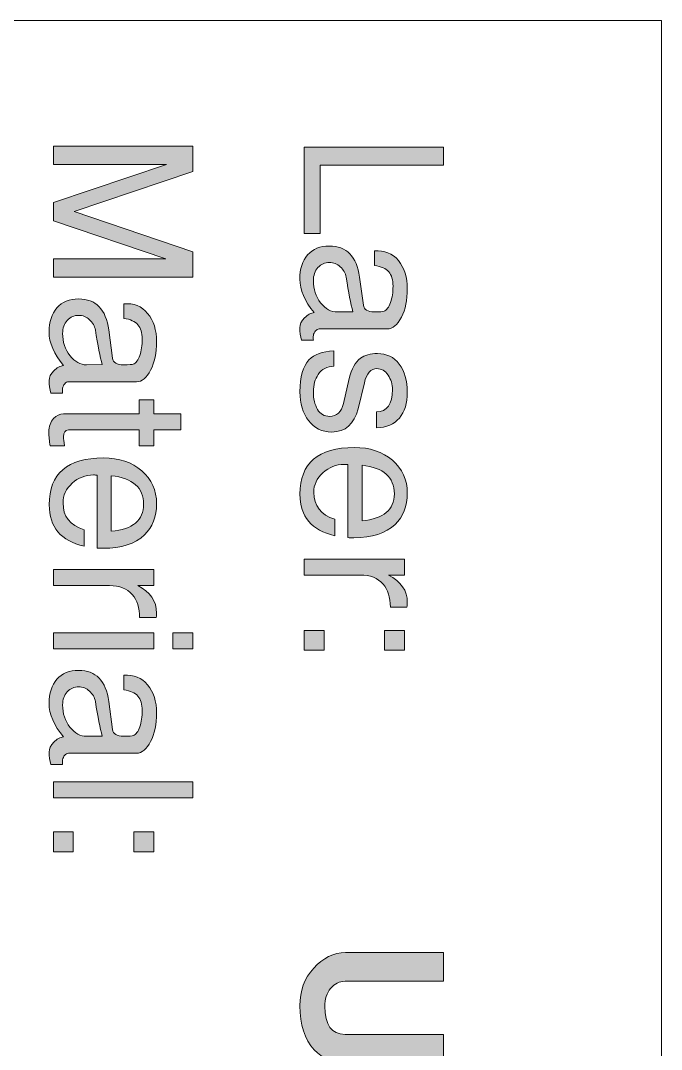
# Model space of a CAD drawing. Header units: inches. Extents: x 0.59 to 7.67, y -3.15 to -0.14.
# Drawn here: x 7.108 to 7.667, y -1.045 to -0.148 of the extents above; entities that cross this region are included whole.
import ezdxf

# ---------------------------------------------------------------- set-up
doc = ezdxf.new("R2010")
doc.units = ezdxf.units.IN
doc.header["$MEASUREMENT"] = 0
doc.layers.add('Layer 1', color=7, linetype='Continuous')

# ---------------------------------------------------------------- blocks, each defined once
blk = doc.blocks.new('block 4')
at = {"layer": 'Layer 1', "color": 240, "lineweight": 5, "true_color": 0xed1f24}
blk.add_lwpolyline([(6.76537, -3.1475), (7.66696, -3.1475), (7.66696, -0.1475), (6.76537, -0.1475)], dxfattribs=at)
blk = doc.blocks.new('block 41')
at = {"layer": 'Layer 1', "true_color": 0xed1f24}
h = blk.add_hatch(color=240, dxfattribs=at)
h.dxf.hatch_style = 2
h.paths.add_polyline_path([(7.13644, -0.37142), (7.13644, -0.35542), (7.23444, -0.35542), (7.13644, -0.32226), (7.13644, -0.30625), (7.23495, -0.27308), (7.13644, -0.27308), (7.13644, -0.25709), (7.25794, -0.25709), (7.25794, -0.27924), (7.15443, -0.31427), (7.25794, -0.3493), (7.25794, -0.37142)])
h = blk.add_hatch(color=240, dxfattribs=at)
h.dxf.hatch_style = 2
edge = h.paths.add_edge_path()
edge.add_spline(control_points=[(7.13407, -0.47259), (7.1331, -0.46914), (7.13261, -0.46554), (7.13261, -0.46176), (7.13261, -0.45875), (7.13397, -0.45589), (7.13669, -0.45317), (7.13941, -0.45045), (7.14227, -0.44892), (7.14528, -0.44859), (7.13683, -0.43848), (7.13261, -0.4287), (7.13261, -0.41926), (7.13261, -0.41047), (7.13489, -0.40348), (7.13945, -0.39825), (7.14402, -0.39303), (7.15031, -0.39042), (7.15833, -0.39042), (7.17347, -0.39042), (7.18226, -0.39945), (7.18471, -0.41751), (7.18471, -0.41751), (7.18806, -0.4421), (7.18806, -0.4421), (7.18861, -0.44598), (7.19178, -0.44792), (7.19757, -0.44792), (7.20247, -0.44792), (7.20531, -0.44775), (7.20609, -0.44743), (7.20843, -0.44642), (7.21032, -0.44385), (7.21177, -0.4397), (7.21322, -0.43554), (7.21394, -0.43081), (7.21394, -0.4255), (7.21394, -0.41996), (7.21269, -0.41577), (7.21019, -0.41295), (7.20769, -0.41012), (7.20355, -0.40827), (7.19777, -0.40738), (7.19777, -0.40738), (7.19777, -0.39476), (7.19777, -0.39476), (7.20644, -0.39398), (7.21339, -0.39676), (7.21861, -0.40309), (7.22383, -0.40942), (7.22644, -0.41764), (7.22644, -0.42775), (7.22644, -0.43753), (7.22472, -0.44581), (7.22127, -0.45259), (7.21783, -0.45936), (7.21366, -0.46275), (7.20877, -0.46275), (7.20877, -0.46275), (7.14961, -0.46275), (7.14961, -0.46275), (7.14838, -0.46275), (7.14727, -0.46334), (7.14627, -0.4645), (7.14528, -0.46567), (7.14466, -0.46698), (7.14444, -0.46842), (7.14433, -0.46953), (7.14433, -0.47092), (7.14444, -0.47259), (7.14444, -0.47259), (7.13407, -0.47259), (7.13407, -0.47259)], knot_values=[0, 0, 0, 0, 1, 1, 1, 2, 2, 2, 3, 3, 3, 4, 4, 4, 5, 5, 5, 6, 6, 6, 7, 7, 7, 8, 8, 8, 9, 9, 9, 10, 10, 10, 11, 11, 11, 12, 12, 12, 13, 13, 13, 14, 14, 14, 15, 15, 15, 16, 16, 16, 17, 17, 17, 18, 18, 18, 19, 19, 19, 20, 20, 20, 21, 21, 21, 22, 22, 22, 23, 23, 23, 24, 24, 24, 24], degree=3, periodic=1)
edge = h.paths.add_edge_path()
edge.add_spline(control_points=[(7.16538, -0.44792), (7.16538, -0.44792), (7.17894, -0.44776), (7.17894, -0.44776), (7.17704, -0.44105), (7.17509, -0.431), (7.17308, -0.41761), (7.1724, -0.41409), (7.17067, -0.41107), (7.16789, -0.40854), (7.16509, -0.40602), (7.16197, -0.40476), (7.15851, -0.40476), (7.15449, -0.40476), (7.15114, -0.40624), (7.14846, -0.40921), (7.14578, -0.41217), (7.14444, -0.41596), (7.14444, -0.42057), (7.14444, -0.42804), (7.14656, -0.4345), (7.1508, -0.43993), (7.15505, -0.44537), (7.15991, -0.44803), (7.16538, -0.44792)], knot_values=[0, 0, 0, 0, 1, 1, 1, 2, 2, 2, 3, 3, 3, 4, 4, 4, 5, 5, 5, 6, 6, 6, 7, 7, 7, 8, 8, 8, 8], degree=3, periodic=1)
h = blk.add_hatch(color=240, dxfattribs=at)
h.dxf.hatch_style = 2
edge = h.paths.add_edge_path()
edge.add_spline(control_points=[(7.13361, -0.51859), (7.13283, -0.51448), (7.13244, -0.51048), (7.13244, -0.50659), (7.13244, -0.5017), (7.13383, -0.49776), (7.13661, -0.49476), (7.13905, -0.49209), (7.14189, -0.49076), (7.14511, -0.49076), (7.14511, -0.49076), (7.21111, -0.49076), (7.21111, -0.49076), (7.21111, -0.49076), (7.21111, -0.47859), (7.21111, -0.47859), (7.21111, -0.47859), (7.22394, -0.47859), (7.22394, -0.47859), (7.22394, -0.47859), (7.22394, -0.49076), (7.22394, -0.49076), (7.22394, -0.49076), (7.24761, -0.49076), (7.24761, -0.49076), (7.24761, -0.49076), (7.24761, -0.50475), (7.24761, -0.50475), (7.24761, -0.50475), (7.22394, -0.50475), (7.22394, -0.50475), (7.22394, -0.50475), (7.22394, -0.51859), (7.22394, -0.51859), (7.22394, -0.51859), (7.21111, -0.51859), (7.21111, -0.51859), (7.21111, -0.51859), (7.21111, -0.50475), (7.21111, -0.50475), (7.21111, -0.50475), (7.14944, -0.50475), (7.14944, -0.50475), (7.14666, -0.50475), (7.14528, -0.50681), (7.14528, -0.51092), (7.14528, -0.51259), (7.14555, -0.51514), (7.1461, -0.51859), (7.1461, -0.51859), (7.13361, -0.51859), (7.13361, -0.51859)], knot_values=[0, 0, 0, 0, 1, 1, 1, 2, 2, 2, 3, 3, 3, 4, 4, 4, 5, 5, 5, 6, 6, 6, 7, 7, 7, 8, 8, 8, 9, 9, 9, 10, 10, 10, 11, 11, 11, 12, 12, 12, 13, 13, 13, 14, 14, 14, 15, 15, 15, 16, 16, 16, 17, 17, 17, 17], degree=3, periodic=1)
h = blk.add_hatch(color=240, dxfattribs=at)
h.dxf.hatch_style = 2
edge = h.paths.add_edge_path()
edge.add_spline(control_points=[(7.17978, -0.60809), (7.17766, -0.60809), (7.17594, -0.60803), (7.17461, -0.60792), (7.17461, -0.60792), (7.17461, -0.54425), (7.17461, -0.54425), (7.17383, -0.54414), (7.17272, -0.54409), (7.17127, -0.54409), (7.16427, -0.54409), (7.15811, -0.5465), (7.15277, -0.55132), (7.14744, -0.55614), (7.14478, -0.56187), (7.14478, -0.56852), (7.14478, -0.58004), (7.15089, -0.58786), (7.16311, -0.59196), (7.16311, -0.59196), (7.16311, -0.60626), (7.16311, -0.60626), (7.14288, -0.60159), (7.13277, -0.58953), (7.13277, -0.57009), (7.13277, -0.54286), (7.14855, -0.52926), (7.18011, -0.52926), (7.19366, -0.52926), (7.20477, -0.53297), (7.21344, -0.54042), (7.22211, -0.54787), (7.22644, -0.55742), (7.22644, -0.56909), (7.22644, -0.58053), (7.22288, -0.58964), (7.21577, -0.59642), (7.20766, -0.60409), (7.19567, -0.60798), (7.17978, -0.60809)], knot_values=[0, 0, 0, 0, 1, 1, 1, 2, 2, 2, 3, 3, 3, 4, 4, 4, 5, 5, 5, 6, 6, 6, 7, 7, 7, 8, 8, 8, 9, 9, 9, 10, 10, 10, 11, 11, 11, 12, 12, 12, 13, 13, 13, 13], degree=3, periodic=1)
edge = h.paths.add_edge_path()
edge.add_spline(control_points=[(7.18694, -0.59325), (7.20572, -0.59146), (7.21511, -0.5836), (7.21511, -0.56968), (7.21511, -0.55518), (7.20572, -0.54687), (7.18694, -0.54475), (7.18694, -0.54475), (7.18694, -0.59325), (7.18694, -0.59325)], knot_values=[0, 0, 0, 0, 1, 1, 1, 2, 2, 2, 3, 3, 3, 3], degree=3, periodic=1)
h = blk.add_hatch(color=240, dxfattribs=at)
h.dxf.hatch_style = 2
edge = h.paths.add_edge_path()
edge.add_spline(control_points=[(7.21161, -0.66859), (7.21161, -0.66003), (7.20949, -0.65331), (7.20527, -0.64842), (7.20061, -0.6432), (7.194, -0.64058), (7.18544, -0.64058), (7.18544, -0.64058), (7.13644, -0.64058), (7.13644, -0.64058), (7.13644, -0.64058), (7.13644, -0.62659), (7.13644, -0.62659), (7.13644, -0.62659), (7.22394, -0.62659), (7.22394, -0.62659), (7.22394, -0.62659), (7.22394, -0.64058), (7.22394, -0.64058), (7.22394, -0.64058), (7.20994, -0.64058), (7.20994, -0.64058), (7.22094, -0.64614), (7.22644, -0.65414), (7.22644, -0.66458), (7.22644, -0.66547), (7.22633, -0.66681), (7.22611, -0.66859), (7.22611, -0.66859), (7.21161, -0.66859), (7.21161, -0.66859)], knot_values=[0, 0, 0, 0, 1, 1, 1, 2, 2, 2, 3, 3, 3, 4, 4, 4, 5, 5, 5, 6, 6, 6, 7, 7, 7, 8, 8, 8, 9, 9, 9, 10, 10, 10, 10], degree=3, periodic=1)
h = blk.add_hatch(color=240, dxfattribs=at)
h.dxf.hatch_style = 2
h.paths.add_polyline_path([(7.13644, -0.69575), (7.13644, -0.68176), (7.22394, -0.68176), (7.22394, -0.69575)])
h.paths.add_polyline_path([(7.24061, -0.69575), (7.24061, -0.68176), (7.25794, -0.68176), (7.25794, -0.69575)])
h = blk.add_hatch(color=240, dxfattribs=at)
h.dxf.hatch_style = 2
edge = h.paths.add_edge_path()
edge.add_spline(control_points=[(7.13407, -0.79675), (7.1331, -0.7933), (7.13261, -0.78969), (7.13261, -0.78592), (7.13261, -0.78291), (7.13397, -0.78005), (7.13669, -0.77733), (7.13941, -0.7746), (7.14227, -0.77308), (7.14528, -0.77275), (7.13683, -0.76263), (7.13261, -0.75286), (7.13261, -0.74341), (7.13261, -0.73463), (7.13489, -0.72763), (7.13945, -0.72241), (7.14402, -0.71719), (7.15031, -0.71458), (7.15833, -0.71458), (7.17347, -0.71458), (7.18226, -0.72361), (7.18471, -0.74167), (7.18471, -0.74167), (7.18806, -0.76626), (7.18806, -0.76626), (7.18861, -0.77014), (7.19178, -0.77208), (7.19757, -0.77208), (7.20247, -0.77208), (7.20531, -0.77191), (7.20609, -0.77159), (7.20843, -0.77058), (7.21032, -0.76801), (7.21177, -0.76385), (7.21322, -0.7597), (7.21394, -0.75496), (7.21394, -0.74965), (7.21394, -0.74411), (7.21269, -0.73993), (7.21019, -0.73711), (7.20769, -0.73428), (7.20355, -0.73243), (7.19777, -0.73154), (7.19777, -0.73154), (7.19777, -0.71891), (7.19777, -0.71891), (7.20644, -0.71813), (7.21339, -0.72091), (7.21861, -0.72725), (7.22383, -0.73358), (7.22644, -0.7418), (7.22644, -0.75191), (7.22644, -0.76169), (7.22472, -0.76997), (7.22127, -0.77675), (7.21783, -0.78352), (7.21366, -0.78691), (7.20877, -0.78691), (7.20877, -0.78691), (7.14961, -0.78691), (7.14961, -0.78691), (7.14838, -0.78691), (7.14727, -0.7875), (7.14627, -0.78866), (7.14528, -0.78983), (7.14466, -0.79114), (7.14444, -0.79258), (7.14433, -0.79369), (7.14433, -0.79508), (7.14444, -0.79675), (7.14444, -0.79675), (7.13407, -0.79675), (7.13407, -0.79675)], knot_values=[0, 0, 0, 0, 1, 1, 1, 2, 2, 2, 3, 3, 3, 4, 4, 4, 5, 5, 5, 6, 6, 6, 7, 7, 7, 8, 8, 8, 9, 9, 9, 10, 10, 10, 11, 11, 11, 12, 12, 12, 13, 13, 13, 14, 14, 14, 15, 15, 15, 16, 16, 16, 17, 17, 17, 18, 18, 18, 19, 19, 19, 20, 20, 20, 21, 21, 21, 22, 22, 22, 23, 23, 23, 24, 24, 24, 24], degree=3, periodic=1)
edge = h.paths.add_edge_path()
edge.add_spline(control_points=[(7.16538, -0.77208), (7.16538, -0.77208), (7.17894, -0.77192), (7.17894, -0.77192), (7.17704, -0.76521), (7.17509, -0.75516), (7.17308, -0.74177), (7.1724, -0.73825), (7.17067, -0.73523), (7.16789, -0.7327), (7.16509, -0.73018), (7.16197, -0.72892), (7.15851, -0.72892), (7.15449, -0.72892), (7.15114, -0.73039), (7.14846, -0.73336), (7.14578, -0.73633), (7.14444, -0.74012), (7.14444, -0.74473), (7.14444, -0.7522), (7.14656, -0.75865), (7.1508, -0.76409), (7.15505, -0.76953), (7.15991, -0.77219), (7.16538, -0.77208)], knot_values=[0, 0, 0, 0, 1, 1, 1, 2, 2, 2, 3, 3, 3, 4, 4, 4, 5, 5, 5, 6, 6, 6, 7, 7, 7, 8, 8, 8, 8], degree=3, periodic=1)
h = blk.add_hatch(color=240, dxfattribs=at)
h.dxf.hatch_style = 2
h.paths.add_polyline_path([(7.13644, -0.82575), (7.13644, -0.81175), (7.25794, -0.81175), (7.25794, -0.82575)])
h = blk.add_hatch(color=240, dxfattribs=at)
h.dxf.hatch_style = 2
h.paths.add_polyline_path([(7.13644, -0.87291), (7.13644, -0.85558), (7.15377, -0.85558), (7.15377, -0.87291)])
h.paths.add_polyline_path([(7.2066, -0.87291), (7.2066, -0.85558), (7.22394, -0.85558), (7.22394, -0.87291)])
at = {"layer": 'Layer 1', "lineweight": 0}
for points in [[(7.13644, -0.37142), (7.13644, -0.35542), (7.23444, -0.35542), (7.13644, -0.32226), (7.13644, -0.30625), (7.23495, -0.27308), (7.13644, -0.27308), (7.13644, -0.25709), (7.25794, -0.25709), (7.25794, -0.27924), (7.15443, -0.31427), (7.25794, -0.3493), (7.25794, -0.37142), (7.13644, -0.37142)], [(7.13644, -0.69575), (7.13644, -0.68176), (7.22394, -0.68176), (7.22394, -0.69575), (7.13644, -0.69575)], [(7.24061, -0.69575), (7.24061, -0.68176), (7.25794, -0.68176), (7.25794, -0.69575), (7.24061, -0.69575)], [(7.13644, -0.82575), (7.13644, -0.81175), (7.25794, -0.81175), (7.25794, -0.82575), (7.13644, -0.82575)], [(7.13644, -0.87291), (7.13644, -0.85558), (7.15377, -0.85558), (7.15377, -0.87291), (7.13644, -0.87291)], [(7.2066, -0.87291), (7.2066, -0.85558), (7.22394, -0.85558), (7.22394, -0.87291), (7.2066, -0.87291)]]:
    blk.add_lwpolyline(points, dxfattribs=at)
for points, knots in [([(7.13407, -0.47259), (7.1331, -0.46914), (7.13261, -0.46554), (7.13261, -0.46176), (7.13261, -0.45875), (7.13397, -0.45589), (7.13669, -0.45317), (7.13941, -0.45045), (7.14227, -0.44892), (7.14528, -0.44859), (7.13683, -0.43848), (7.13261, -0.4287), (7.13261, -0.41926), (7.13261, -0.41047), (7.13489, -0.40348), (7.13945, -0.39825), (7.14402, -0.39303), (7.15031, -0.39042), (7.15833, -0.39042), (7.17347, -0.39042), (7.18226, -0.39945), (7.18471, -0.41751), (7.18471, -0.41751), (7.18806, -0.4421), (7.18806, -0.4421), (7.18861, -0.44598), (7.19178, -0.44792), (7.19757, -0.44792), (7.20247, -0.44792), (7.20531, -0.44775), (7.20609, -0.44743), (7.20843, -0.44642), (7.21032, -0.44385), (7.21177, -0.4397), (7.21322, -0.43554), (7.21394, -0.43081), (7.21394, -0.4255), (7.21394, -0.41996), (7.21269, -0.41577), (7.21019, -0.41295), (7.20769, -0.41012), (7.20355, -0.40827), (7.19777, -0.40738), (7.19777, -0.40738), (7.19777, -0.39476), (7.19777, -0.39476), (7.20644, -0.39398), (7.21339, -0.39676), (7.21861, -0.40309), (7.22383, -0.40942), (7.22644, -0.41764), (7.22644, -0.42775), (7.22644, -0.43753), (7.22472, -0.44581), (7.22127, -0.45259), (7.21783, -0.45936), (7.21366, -0.46275), (7.20877, -0.46275), (7.20877, -0.46275), (7.14961, -0.46275), (7.14961, -0.46275), (7.14838, -0.46275), (7.14727, -0.46334), (7.14627, -0.4645), (7.14528, -0.46567), (7.14466, -0.46698), (7.14444, -0.46842), (7.14433, -0.46953), (7.14433, -0.47092), (7.14444, -0.47259), (7.14444, -0.47259), (7.13407, -0.47259), (7.13407, -0.47259)], [0, 0, 0, 0, 1, 1, 1, 2, 2, 2, 3, 3, 3, 4, 4, 4, 5, 5, 5, 6, 6, 6, 7, 7, 7, 8, 8, 8, 9, 9, 9, 10, 10, 10, 11, 11, 11, 12, 12, 12, 13, 13, 13, 14, 14, 14, 15, 15, 15, 16, 16, 16, 17, 17, 17, 18, 18, 18, 19, 19, 19, 20, 20, 20, 21, 21, 21, 22, 22, 22, 23, 23, 23, 24, 24, 24, 24]), ([(7.16538, -0.44792), (7.16538, -0.44792), (7.17894, -0.44776), (7.17894, -0.44776), (7.17704, -0.44105), (7.17509, -0.431), (7.17308, -0.41761), (7.1724, -0.41409), (7.17067, -0.41107), (7.16789, -0.40854), (7.16509, -0.40602), (7.16197, -0.40476), (7.15851, -0.40476), (7.15449, -0.40476), (7.15114, -0.40624), (7.14846, -0.40921), (7.14578, -0.41217), (7.14444, -0.41596), (7.14444, -0.42057), (7.14444, -0.42804), (7.14656, -0.4345), (7.1508, -0.43993), (7.15505, -0.44537), (7.15991, -0.44803), (7.16538, -0.44792)], [0, 0, 0, 0, 1, 1, 1, 2, 2, 2, 3, 3, 3, 4, 4, 4, 5, 5, 5, 6, 6, 6, 7, 7, 7, 8, 8, 8, 8]), ([(7.13361, -0.51859), (7.13283, -0.51448), (7.13244, -0.51048), (7.13244, -0.50659), (7.13244, -0.5017), (7.13383, -0.49776), (7.13661, -0.49476), (7.13905, -0.49209), (7.14189, -0.49076), (7.14511, -0.49076), (7.14511, -0.49076), (7.21111, -0.49076), (7.21111, -0.49076), (7.21111, -0.49076), (7.21111, -0.47859), (7.21111, -0.47859), (7.21111, -0.47859), (7.22394, -0.47859), (7.22394, -0.47859), (7.22394, -0.47859), (7.22394, -0.49076), (7.22394, -0.49076), (7.22394, -0.49076), (7.24761, -0.49076), (7.24761, -0.49076), (7.24761, -0.49076), (7.24761, -0.50475), (7.24761, -0.50475), (7.24761, -0.50475), (7.22394, -0.50475), (7.22394, -0.50475), (7.22394, -0.50475), (7.22394, -0.51859), (7.22394, -0.51859), (7.22394, -0.51859), (7.21111, -0.51859), (7.21111, -0.51859), (7.21111, -0.51859), (7.21111, -0.50475), (7.21111, -0.50475), (7.21111, -0.50475), (7.14944, -0.50475), (7.14944, -0.50475), (7.14666, -0.50475), (7.14528, -0.50681), (7.14528, -0.51092), (7.14528, -0.51259), (7.14555, -0.51514), (7.1461, -0.51859), (7.1461, -0.51859), (7.13361, -0.51859), (7.13361, -0.51859)], [0, 0, 0, 0, 1, 1, 1, 2, 2, 2, 3, 3, 3, 4, 4, 4, 5, 5, 5, 6, 6, 6, 7, 7, 7, 8, 8, 8, 9, 9, 9, 10, 10, 10, 11, 11, 11, 12, 12, 12, 13, 13, 13, 14, 14, 14, 15, 15, 15, 16, 16, 16, 17, 17, 17, 17]), ([(7.17978, -0.60809), (7.17766, -0.60809), (7.17594, -0.60803), (7.17461, -0.60792), (7.17461, -0.60792), (7.17461, -0.54425), (7.17461, -0.54425), (7.17383, -0.54414), (7.17272, -0.54409), (7.17127, -0.54409), (7.16427, -0.54409), (7.15811, -0.5465), (7.15277, -0.55132), (7.14744, -0.55614), (7.14478, -0.56187), (7.14478, -0.56852), (7.14478, -0.58004), (7.15089, -0.58786), (7.16311, -0.59196), (7.16311, -0.59196), (7.16311, -0.60626), (7.16311, -0.60626), (7.14288, -0.60159), (7.13277, -0.58953), (7.13277, -0.57009), (7.13277, -0.54286), (7.14855, -0.52926), (7.18011, -0.52926), (7.19366, -0.52926), (7.20477, -0.53297), (7.21344, -0.54042), (7.22211, -0.54787), (7.22644, -0.55742), (7.22644, -0.56909), (7.22644, -0.58053), (7.22288, -0.58964), (7.21577, -0.59642), (7.20766, -0.60409), (7.19567, -0.60798), (7.17978, -0.60809)], [0, 0, 0, 0, 1, 1, 1, 2, 2, 2, 3, 3, 3, 4, 4, 4, 5, 5, 5, 6, 6, 6, 7, 7, 7, 8, 8, 8, 9, 9, 9, 10, 10, 10, 11, 11, 11, 12, 12, 12, 13, 13, 13, 13]), ([(7.18694, -0.59325), (7.20572, -0.59146), (7.21511, -0.5836), (7.21511, -0.56968), (7.21511, -0.55518), (7.20572, -0.54687), (7.18694, -0.54475), (7.18694, -0.54475), (7.18694, -0.59325), (7.18694, -0.59325)], [0, 0, 0, 0, 1, 1, 1, 2, 2, 2, 3, 3, 3, 3]), ([(7.21161, -0.66859), (7.21161, -0.66003), (7.20949, -0.65331), (7.20527, -0.64842), (7.20061, -0.6432), (7.194, -0.64058), (7.18544, -0.64058), (7.18544, -0.64058), (7.13644, -0.64058), (7.13644, -0.64058), (7.13644, -0.64058), (7.13644, -0.62659), (7.13644, -0.62659), (7.13644, -0.62659), (7.22394, -0.62659), (7.22394, -0.62659), (7.22394, -0.62659), (7.22394, -0.64058), (7.22394, -0.64058), (7.22394, -0.64058), (7.20994, -0.64058), (7.20994, -0.64058), (7.22094, -0.64614), (7.22644, -0.65414), (7.22644, -0.66458), (7.22644, -0.66547), (7.22633, -0.66681), (7.22611, -0.66859), (7.22611, -0.66859), (7.21161, -0.66859), (7.21161, -0.66859)], [0, 0, 0, 0, 1, 1, 1, 2, 2, 2, 3, 3, 3, 4, 4, 4, 5, 5, 5, 6, 6, 6, 7, 7, 7, 8, 8, 8, 9, 9, 9, 10, 10, 10, 10]), ([(7.13407, -0.79675), (7.1331, -0.7933), (7.13261, -0.78969), (7.13261, -0.78592), (7.13261, -0.78291), (7.13397, -0.78005), (7.13669, -0.77733), (7.13941, -0.7746), (7.14227, -0.77308), (7.14528, -0.77275), (7.13683, -0.76263), (7.13261, -0.75286), (7.13261, -0.74341), (7.13261, -0.73463), (7.13489, -0.72763), (7.13945, -0.72241), (7.14402, -0.71719), (7.15031, -0.71458), (7.15833, -0.71458), (7.17347, -0.71458), (7.18226, -0.72361), (7.18471, -0.74167), (7.18471, -0.74167), (7.18806, -0.76626), (7.18806, -0.76626), (7.18861, -0.77014), (7.19178, -0.77208), (7.19757, -0.77208), (7.20247, -0.77208), (7.20531, -0.77191), (7.20609, -0.77159), (7.20843, -0.77058), (7.21032, -0.76801), (7.21177, -0.76385), (7.21322, -0.7597), (7.21394, -0.75496), (7.21394, -0.74965), (7.21394, -0.74411), (7.21269, -0.73993), (7.21019, -0.73711), (7.20769, -0.73428), (7.20355, -0.73243), (7.19777, -0.73154), (7.19777, -0.73154), (7.19777, -0.71891), (7.19777, -0.71891), (7.20644, -0.71813), (7.21339, -0.72091), (7.21861, -0.72725), (7.22383, -0.73358), (7.22644, -0.7418), (7.22644, -0.75191), (7.22644, -0.76169), (7.22472, -0.76997), (7.22127, -0.77675), (7.21783, -0.78352), (7.21366, -0.78691), (7.20877, -0.78691), (7.20877, -0.78691), (7.14961, -0.78691), (7.14961, -0.78691), (7.14838, -0.78691), (7.14727, -0.7875), (7.14627, -0.78866), (7.14528, -0.78983), (7.14466, -0.79114), (7.14444, -0.79258), (7.14433, -0.79369), (7.14433, -0.79508), (7.14444, -0.79675), (7.14444, -0.79675), (7.13407, -0.79675), (7.13407, -0.79675)], [0, 0, 0, 0, 1, 1, 1, 2, 2, 2, 3, 3, 3, 4, 4, 4, 5, 5, 5, 6, 6, 6, 7, 7, 7, 8, 8, 8, 9, 9, 9, 10, 10, 10, 11, 11, 11, 12, 12, 12, 13, 13, 13, 14, 14, 14, 15, 15, 15, 16, 16, 16, 17, 17, 17, 18, 18, 18, 19, 19, 19, 20, 20, 20, 21, 21, 21, 22, 22, 22, 23, 23, 23, 24, 24, 24, 24]), ([(7.16538, -0.77208), (7.16538, -0.77208), (7.17894, -0.77192), (7.17894, -0.77192), (7.17704, -0.76521), (7.17509, -0.75516), (7.17308, -0.74177), (7.1724, -0.73825), (7.17067, -0.73523), (7.16789, -0.7327), (7.16509, -0.73018), (7.16197, -0.72892), (7.15851, -0.72892), (7.15449, -0.72892), (7.15114, -0.73039), (7.14846, -0.73336), (7.14578, -0.73633), (7.14444, -0.74012), (7.14444, -0.74473), (7.14444, -0.7522), (7.14656, -0.75865), (7.1508, -0.76409), (7.15505, -0.76953), (7.15991, -0.77219), (7.16538, -0.77208)], [0, 0, 0, 0, 1, 1, 1, 2, 2, 2, 3, 3, 3, 4, 4, 4, 5, 5, 5, 6, 6, 6, 7, 7, 7, 8, 8, 8, 8])]:
    blk.add_open_spline(points, degree=3, knots=knots, dxfattribs=at)
blk = doc.blocks.new('block 40')
at = {"layer": 'Layer 1'}
blk.add_blockref('block 41', (0, 0), dxfattribs=at)
blk = doc.blocks.new('block 47')
at = {"layer": 'Layer 1', "true_color": 0xed1f24}
h = blk.add_hatch(color=240, dxfattribs=at)
h.dxf.hatch_style = 2
h.paths.add_polyline_path([(7.35524, -0.33342), (7.35524, -0.25792), (7.47675, -0.25792), (7.47675, -0.27359), (7.36908, -0.27359), (7.36908, -0.33342)])
h = blk.add_hatch(color=240, dxfattribs=at)
h.dxf.hatch_style = 2
edge = h.paths.add_edge_path()
edge.add_spline(control_points=[(7.35287, -0.42642), (7.3519, -0.42297), (7.35141, -0.41937), (7.35141, -0.41559), (7.35141, -0.41258), (7.35278, -0.40972), (7.3555, -0.407), (7.35822, -0.40428), (7.36108, -0.40275), (7.36408, -0.40242), (7.35563, -0.39231), (7.35141, -0.38253), (7.35141, -0.37309), (7.35141, -0.36431), (7.3537, -0.35731), (7.35826, -0.35208), (7.36282, -0.34686), (7.36911, -0.34425), (7.37713, -0.34425), (7.39227, -0.34425), (7.40107, -0.35329), (7.40352, -0.37134), (7.40352, -0.37134), (7.40686, -0.39594), (7.40686, -0.39594), (7.40742, -0.39981), (7.41058, -0.40175), (7.41638, -0.40175), (7.42128, -0.40175), (7.42411, -0.40158), (7.42489, -0.40126), (7.42723, -0.40025), (7.42912, -0.39768), (7.43058, -0.39353), (7.43202, -0.38937), (7.43275, -0.38464), (7.43275, -0.37933), (7.43275, -0.37379), (7.4315, -0.3696), (7.429, -0.36678), (7.42649, -0.36395), (7.42236, -0.3621), (7.41658, -0.36121), (7.41658, -0.36121), (7.41658, -0.34859), (7.41658, -0.34859), (7.42525, -0.34781), (7.43219, -0.35059), (7.43741, -0.35692), (7.44263, -0.36325), (7.44524, -0.37147), (7.44524, -0.38159), (7.44524, -0.39136), (7.44352, -0.39964), (7.44008, -0.40642), (7.43663, -0.41319), (7.43247, -0.41659), (7.42758, -0.41659), (7.42758, -0.41659), (7.36841, -0.41659), (7.36841, -0.41659), (7.36719, -0.41659), (7.36608, -0.41717), (7.36508, -0.41833), (7.36408, -0.4195), (7.36346, -0.42081), (7.36325, -0.42225), (7.36313, -0.42336), (7.36313, -0.42475), (7.36325, -0.42642), (7.36325, -0.42642), (7.35287, -0.42642), (7.35287, -0.42642)], knot_values=[0, 0, 0, 0, 1, 1, 1, 2, 2, 2, 3, 3, 3, 4, 4, 4, 5, 5, 5, 6, 6, 6, 7, 7, 7, 8, 8, 8, 9, 9, 9, 10, 10, 10, 11, 11, 11, 12, 12, 12, 13, 13, 13, 14, 14, 14, 15, 15, 15, 16, 16, 16, 17, 17, 17, 18, 18, 18, 19, 19, 19, 20, 20, 20, 21, 21, 21, 22, 22, 22, 23, 23, 23, 24, 24, 24, 24], degree=3, periodic=1)
edge = h.paths.add_edge_path()
edge.add_spline(control_points=[(7.38418, -0.40175), (7.38418, -0.40175), (7.39775, -0.40159), (7.39775, -0.40159), (7.39585, -0.39488), (7.39389, -0.38483), (7.39188, -0.37144), (7.39121, -0.36792), (7.38948, -0.3649), (7.38669, -0.36237), (7.3839, -0.35985), (7.38077, -0.35859), (7.37731, -0.35859), (7.37329, -0.35859), (7.36994, -0.36007), (7.36726, -0.36304), (7.36458, -0.366), (7.36325, -0.36979), (7.36325, -0.3744), (7.36325, -0.38187), (7.36536, -0.38833), (7.36961, -0.39376), (7.37385, -0.3992), (7.37871, -0.40186), (7.38418, -0.40175)], knot_values=[0, 0, 0, 0, 1, 1, 1, 2, 2, 2, 3, 3, 3, 4, 4, 4, 5, 5, 5, 6, 6, 6, 7, 7, 7, 8, 8, 8, 8], degree=3, periodic=1)
h = blk.add_hatch(color=240, dxfattribs=at)
h.dxf.hatch_style = 2
edge = h.paths.add_edge_path()
edge.add_spline(control_points=[(7.37925, -0.50659), (7.37069, -0.50659), (7.36394, -0.50328), (7.359, -0.49667), (7.35405, -0.49006), (7.35158, -0.48164), (7.35158, -0.47142), (7.35158, -0.45841), (7.35419, -0.44914), (7.35941, -0.44358), (7.36386, -0.43881), (7.37108, -0.43619), (7.38108, -0.43575), (7.38108, -0.43575), (7.38108, -0.44925), (7.38108, -0.44925), (7.37519, -0.44925), (7.37063, -0.45164), (7.36741, -0.45642), (7.36463, -0.46053), (7.36325, -0.46547), (7.36325, -0.47125), (7.36325, -0.47759), (7.36444, -0.48277), (7.36683, -0.48684), (7.36923, -0.49089), (7.37277, -0.49292), (7.37745, -0.49292), (7.38369, -0.49292), (7.3877, -0.48914), (7.38948, -0.4816), (7.38948, -0.4816), (7.39461, -0.45976), (7.39461, -0.45976), (7.39661, -0.45153), (7.39983, -0.4457), (7.40427, -0.44225), (7.40793, -0.43947), (7.41293, -0.43808), (7.41926, -0.43808), (7.42714, -0.43808), (7.43344, -0.44117), (7.43816, -0.44733), (7.44288, -0.4535), (7.44524, -0.4617), (7.44524, -0.47192), (7.44524, -0.48147), (7.44294, -0.48897), (7.43833, -0.49442), (7.43372, -0.49986), (7.42702, -0.50269), (7.41825, -0.50292), (7.41825, -0.50292), (7.41825, -0.48908), (7.41825, -0.48908), (7.42758, -0.48875), (7.43224, -0.48225), (7.43224, -0.46958), (7.43224, -0.46492), (7.43097, -0.46069), (7.42841, -0.45692), (7.42586, -0.45314), (7.42263, -0.45125), (7.41874, -0.45125), (7.41341, -0.45125), (7.40974, -0.45536), (7.40774, -0.46358), (7.40774, -0.46358), (7.40224, -0.48625), (7.40224, -0.48625), (7.39891, -0.4998), (7.39124, -0.50659), (7.37925, -0.50659)], knot_values=[0, 0, 0, 0, 1, 1, 1, 2, 2, 2, 3, 3, 3, 4, 4, 4, 5, 5, 5, 6, 6, 6, 7, 7, 7, 8, 8, 8, 9, 9, 9, 10, 10, 10, 11, 11, 11, 12, 12, 12, 13, 13, 13, 14, 14, 14, 15, 15, 15, 16, 16, 16, 17, 17, 17, 18, 18, 18, 19, 19, 19, 20, 20, 20, 21, 21, 21, 22, 22, 22, 23, 23, 23, 24, 24, 24, 24], degree=3, periodic=1)
h = blk.add_hatch(color=240, dxfattribs=at)
h.dxf.hatch_style = 2
edge = h.paths.add_edge_path()
edge.add_spline(control_points=[(7.39858, -0.59892), (7.39646, -0.59892), (7.39475, -0.59886), (7.39341, -0.59875), (7.39341, -0.59875), (7.39341, -0.53508), (7.39341, -0.53508), (7.39263, -0.53497), (7.39152, -0.53492), (7.39008, -0.53492), (7.38308, -0.53492), (7.37691, -0.53733), (7.37158, -0.54215), (7.36624, -0.54697), (7.36358, -0.5527), (7.36358, -0.55935), (7.36358, -0.57088), (7.36969, -0.57869), (7.38191, -0.58279), (7.38191, -0.58279), (7.38191, -0.59709), (7.38191, -0.59709), (7.36169, -0.59242), (7.35158, -0.58036), (7.35158, -0.56092), (7.35158, -0.53369), (7.36736, -0.52009), (7.39891, -0.52009), (7.41247, -0.52009), (7.42358, -0.5238), (7.43224, -0.53125), (7.44091, -0.5387), (7.44524, -0.54825), (7.44524, -0.55992), (7.44524, -0.57136), (7.44168, -0.58047), (7.43458, -0.58725), (7.42647, -0.59492), (7.41447, -0.59881), (7.39858, -0.59892)], knot_values=[0, 0, 0, 0, 1, 1, 1, 2, 2, 2, 3, 3, 3, 4, 4, 4, 5, 5, 5, 6, 6, 6, 7, 7, 7, 8, 8, 8, 9, 9, 9, 10, 10, 10, 11, 11, 11, 12, 12, 12, 13, 13, 13, 13], degree=3, periodic=1)
edge = h.paths.add_edge_path()
edge.add_spline(control_points=[(7.40575, -0.58409), (7.42452, -0.5823), (7.43391, -0.57444), (7.43391, -0.56051), (7.43391, -0.54601), (7.42452, -0.5377), (7.40575, -0.53558), (7.40575, -0.53558), (7.40575, -0.58409), (7.40575, -0.58409)], knot_values=[0, 0, 0, 0, 1, 1, 1, 2, 2, 2, 3, 3, 3, 3], degree=3, periodic=1)
h = blk.add_hatch(color=240, dxfattribs=at)
h.dxf.hatch_style = 2
edge = h.paths.add_edge_path()
edge.add_spline(control_points=[(7.43041, -0.65942), (7.43041, -0.65087), (7.4283, -0.64414), (7.42408, -0.63926), (7.41941, -0.63403), (7.4128, -0.63142), (7.40424, -0.63142), (7.40424, -0.63142), (7.35524, -0.63142), (7.35524, -0.63142), (7.35524, -0.63142), (7.35524, -0.61742), (7.35524, -0.61742), (7.35524, -0.61742), (7.44274, -0.61742), (7.44274, -0.61742), (7.44274, -0.61742), (7.44274, -0.63142), (7.44274, -0.63142), (7.44274, -0.63142), (7.42874, -0.63142), (7.42874, -0.63142), (7.43974, -0.63698), (7.44524, -0.64498), (7.44524, -0.65542), (7.44524, -0.65631), (7.44514, -0.65765), (7.44491, -0.65942), (7.44491, -0.65942), (7.43041, -0.65942), (7.43041, -0.65942)], knot_values=[0, 0, 0, 0, 1, 1, 1, 2, 2, 2, 3, 3, 3, 4, 4, 4, 5, 5, 5, 6, 6, 6, 7, 7, 7, 8, 8, 8, 9, 9, 9, 10, 10, 10, 10], degree=3, periodic=1)
h = blk.add_hatch(color=240, dxfattribs=at)
h.dxf.hatch_style = 2
h.paths.add_polyline_path([(7.35524, -0.69708), (7.35524, -0.67975), (7.37258, -0.67975), (7.37258, -0.69708)])
h.paths.add_polyline_path([(7.42541, -0.69708), (7.42541, -0.67975), (7.44274, -0.67975), (7.44274, -0.69708)])
at = {"layer": 'Layer 1', "lineweight": 0}
for points in [[(7.35524, -0.33342), (7.35524, -0.25792), (7.47675, -0.25792), (7.47675, -0.27359), (7.36908, -0.27359), (7.36908, -0.33342), (7.35524, -0.33342)], [(7.35524, -0.69708), (7.35524, -0.67975), (7.37258, -0.67975), (7.37258, -0.69708), (7.35524, -0.69708)], [(7.42541, -0.69708), (7.42541, -0.67975), (7.44274, -0.67975), (7.44274, -0.69708), (7.42541, -0.69708)]]:
    blk.add_lwpolyline(points, dxfattribs=at)
for points, knots in [([(7.35287, -0.42642), (7.3519, -0.42297), (7.35141, -0.41937), (7.35141, -0.41559), (7.35141, -0.41258), (7.35278, -0.40972), (7.3555, -0.407), (7.35822, -0.40428), (7.36108, -0.40275), (7.36408, -0.40242), (7.35563, -0.39231), (7.35141, -0.38253), (7.35141, -0.37309), (7.35141, -0.36431), (7.3537, -0.35731), (7.35826, -0.35208), (7.36282, -0.34686), (7.36911, -0.34425), (7.37713, -0.34425), (7.39227, -0.34425), (7.40107, -0.35329), (7.40352, -0.37134), (7.40352, -0.37134), (7.40686, -0.39594), (7.40686, -0.39594), (7.40742, -0.39981), (7.41058, -0.40175), (7.41638, -0.40175), (7.42128, -0.40175), (7.42411, -0.40158), (7.42489, -0.40126), (7.42723, -0.40025), (7.42912, -0.39768), (7.43058, -0.39353), (7.43202, -0.38937), (7.43275, -0.38464), (7.43275, -0.37933), (7.43275, -0.37379), (7.4315, -0.3696), (7.429, -0.36678), (7.42649, -0.36395), (7.42236, -0.3621), (7.41658, -0.36121), (7.41658, -0.36121), (7.41658, -0.34859), (7.41658, -0.34859), (7.42525, -0.34781), (7.43219, -0.35059), (7.43741, -0.35692), (7.44263, -0.36325), (7.44524, -0.37147), (7.44524, -0.38159), (7.44524, -0.39136), (7.44352, -0.39964), (7.44008, -0.40642), (7.43663, -0.41319), (7.43247, -0.41659), (7.42758, -0.41659), (7.42758, -0.41659), (7.36841, -0.41659), (7.36841, -0.41659), (7.36719, -0.41659), (7.36608, -0.41717), (7.36508, -0.41833), (7.36408, -0.4195), (7.36346, -0.42081), (7.36325, -0.42225), (7.36313, -0.42336), (7.36313, -0.42475), (7.36325, -0.42642), (7.36325, -0.42642), (7.35287, -0.42642), (7.35287, -0.42642)], [0, 0, 0, 0, 1, 1, 1, 2, 2, 2, 3, 3, 3, 4, 4, 4, 5, 5, 5, 6, 6, 6, 7, 7, 7, 8, 8, 8, 9, 9, 9, 10, 10, 10, 11, 11, 11, 12, 12, 12, 13, 13, 13, 14, 14, 14, 15, 15, 15, 16, 16, 16, 17, 17, 17, 18, 18, 18, 19, 19, 19, 20, 20, 20, 21, 21, 21, 22, 22, 22, 23, 23, 23, 24, 24, 24, 24]), ([(7.38418, -0.40175), (7.38418, -0.40175), (7.39775, -0.40159), (7.39775, -0.40159), (7.39585, -0.39488), (7.39389, -0.38483), (7.39188, -0.37144), (7.39121, -0.36792), (7.38948, -0.3649), (7.38669, -0.36237), (7.3839, -0.35985), (7.38077, -0.35859), (7.37731, -0.35859), (7.37329, -0.35859), (7.36994, -0.36007), (7.36726, -0.36304), (7.36458, -0.366), (7.36325, -0.36979), (7.36325, -0.3744), (7.36325, -0.38187), (7.36536, -0.38833), (7.36961, -0.39376), (7.37385, -0.3992), (7.37871, -0.40186), (7.38418, -0.40175)], [0, 0, 0, 0, 1, 1, 1, 2, 2, 2, 3, 3, 3, 4, 4, 4, 5, 5, 5, 6, 6, 6, 7, 7, 7, 8, 8, 8, 8]), ([(7.37925, -0.50659), (7.37069, -0.50659), (7.36394, -0.50328), (7.359, -0.49667), (7.35405, -0.49006), (7.35158, -0.48164), (7.35158, -0.47142), (7.35158, -0.45841), (7.35419, -0.44914), (7.35941, -0.44358), (7.36386, -0.43881), (7.37108, -0.43619), (7.38108, -0.43575), (7.38108, -0.43575), (7.38108, -0.44925), (7.38108, -0.44925), (7.37519, -0.44925), (7.37063, -0.45164), (7.36741, -0.45642), (7.36463, -0.46053), (7.36325, -0.46547), (7.36325, -0.47125), (7.36325, -0.47759), (7.36444, -0.48277), (7.36683, -0.48684), (7.36923, -0.49089), (7.37277, -0.49292), (7.37745, -0.49292), (7.38369, -0.49292), (7.3877, -0.48914), (7.38948, -0.4816), (7.38948, -0.4816), (7.39461, -0.45976), (7.39461, -0.45976), (7.39661, -0.45153), (7.39983, -0.4457), (7.40427, -0.44225), (7.40793, -0.43947), (7.41293, -0.43808), (7.41926, -0.43808), (7.42714, -0.43808), (7.43344, -0.44117), (7.43816, -0.44733), (7.44288, -0.4535), (7.44524, -0.4617), (7.44524, -0.47192), (7.44524, -0.48147), (7.44294, -0.48897), (7.43833, -0.49442), (7.43372, -0.49986), (7.42702, -0.50269), (7.41825, -0.50292), (7.41825, -0.50292), (7.41825, -0.48908), (7.41825, -0.48908), (7.42758, -0.48875), (7.43224, -0.48225), (7.43224, -0.46958), (7.43224, -0.46492), (7.43097, -0.46069), (7.42841, -0.45692), (7.42586, -0.45314), (7.42263, -0.45125), (7.41874, -0.45125), (7.41341, -0.45125), (7.40974, -0.45536), (7.40774, -0.46358), (7.40774, -0.46358), (7.40224, -0.48625), (7.40224, -0.48625), (7.39891, -0.4998), (7.39124, -0.50659), (7.37925, -0.50659)], [0, 0, 0, 0, 1, 1, 1, 2, 2, 2, 3, 3, 3, 4, 4, 4, 5, 5, 5, 6, 6, 6, 7, 7, 7, 8, 8, 8, 9, 9, 9, 10, 10, 10, 11, 11, 11, 12, 12, 12, 13, 13, 13, 14, 14, 14, 15, 15, 15, 16, 16, 16, 17, 17, 17, 18, 18, 18, 19, 19, 19, 20, 20, 20, 21, 21, 21, 22, 22, 22, 23, 23, 23, 24, 24, 24, 24]), ([(7.39858, -0.59892), (7.39646, -0.59892), (7.39475, -0.59886), (7.39341, -0.59875), (7.39341, -0.59875), (7.39341, -0.53508), (7.39341, -0.53508), (7.39263, -0.53497), (7.39152, -0.53492), (7.39008, -0.53492), (7.38308, -0.53492), (7.37691, -0.53733), (7.37158, -0.54215), (7.36624, -0.54697), (7.36358, -0.5527), (7.36358, -0.55935), (7.36358, -0.57088), (7.36969, -0.57869), (7.38191, -0.58279), (7.38191, -0.58279), (7.38191, -0.59709), (7.38191, -0.59709), (7.36169, -0.59242), (7.35158, -0.58036), (7.35158, -0.56092), (7.35158, -0.53369), (7.36736, -0.52009), (7.39891, -0.52009), (7.41247, -0.52009), (7.42358, -0.5238), (7.43224, -0.53125), (7.44091, -0.5387), (7.44524, -0.54825), (7.44524, -0.55992), (7.44524, -0.57136), (7.44168, -0.58047), (7.43458, -0.58725), (7.42647, -0.59492), (7.41447, -0.59881), (7.39858, -0.59892)], [0, 0, 0, 0, 1, 1, 1, 2, 2, 2, 3, 3, 3, 4, 4, 4, 5, 5, 5, 6, 6, 6, 7, 7, 7, 8, 8, 8, 9, 9, 9, 10, 10, 10, 11, 11, 11, 12, 12, 12, 13, 13, 13, 13]), ([(7.40575, -0.58409), (7.42452, -0.5823), (7.43391, -0.57444), (7.43391, -0.56051), (7.43391, -0.54601), (7.42452, -0.5377), (7.40575, -0.53558), (7.40575, -0.53558), (7.40575, -0.58409), (7.40575, -0.58409)], [0, 0, 0, 0, 1, 1, 1, 2, 2, 2, 3, 3, 3, 3]), ([(7.43041, -0.65942), (7.43041, -0.65087), (7.4283, -0.64414), (7.42408, -0.63926), (7.41941, -0.63403), (7.4128, -0.63142), (7.40424, -0.63142), (7.40424, -0.63142), (7.35524, -0.63142), (7.35524, -0.63142), (7.35524, -0.63142), (7.35524, -0.61742), (7.35524, -0.61742), (7.35524, -0.61742), (7.44274, -0.61742), (7.44274, -0.61742), (7.44274, -0.61742), (7.44274, -0.63142), (7.44274, -0.63142), (7.44274, -0.63142), (7.42874, -0.63142), (7.42874, -0.63142), (7.43974, -0.63698), (7.44524, -0.64498), (7.44524, -0.65542), (7.44524, -0.65631), (7.44514, -0.65765), (7.44491, -0.65942), (7.44491, -0.65942), (7.43041, -0.65942), (7.43041, -0.65942)], [0, 0, 0, 0, 1, 1, 1, 2, 2, 2, 3, 3, 3, 4, 4, 4, 5, 5, 5, 6, 6, 6, 7, 7, 7, 8, 8, 8, 9, 9, 9, 10, 10, 10, 10])]:
    blk.add_open_spline(points, degree=3, knots=knots, dxfattribs=at)
blk = doc.blocks.new('block 48')
at = {"layer": 'Layer 1', "true_color": 0xed1f24}
h = blk.add_hatch(color=240, dxfattribs=at)
h.dxf.hatch_style = 2
edge = h.paths.add_edge_path()
edge.add_spline(control_points=[(7.38958, -1.0573), (7.37969, -1.0573), (7.37119, -1.05346), (7.36408, -1.0458), (7.35563, -1.03657), (7.35141, -1.02374), (7.35141, -1.0073), (7.35141, -0.99441), (7.35547, -0.98347), (7.36358, -0.97446), (7.37169, -0.96546), (7.38091, -0.96096), (7.39124, -0.96096), (7.39124, -0.96096), (7.47675, -0.96096), (7.47675, -0.96096), (7.47675, -0.96096), (7.47675, -0.98596), (7.47675, -0.98596), (7.47675, -0.98596), (7.39091, -0.98596), (7.39091, -0.98596), (7.38591, -0.98596), (7.38171, -0.98804), (7.37833, -0.99221), (7.37494, -0.99638), (7.37324, -1.00157), (7.37324, -1.0078), (7.37324, -1.02413), (7.37913, -1.03229), (7.39091, -1.03229), (7.39091, -1.03229), (7.47675, -1.03229), (7.47675, -1.03229), (7.47675, -1.03229), (7.47675, -1.0573), (7.47675, -1.0573), (7.47675, -1.0573), (7.38958, -1.0573), (7.38958, -1.0573)], knot_values=[0, 0, 0, 0, 1, 1, 1, 2, 2, 2, 3, 3, 3, 4, 4, 4, 5, 5, 5, 6, 6, 6, 7, 7, 7, 8, 8, 8, 9, 9, 9, 10, 10, 10, 11, 11, 11, 12, 12, 12, 13, 13, 13, 13], degree=3, periodic=1)
h = blk.add_hatch(color=240, dxfattribs=at)
h.dxf.hatch_style = 2
h.paths.add_polyline_path([(7.35524, -1.16513), (7.35524, -1.08196), (7.47675, -1.08196), (7.47675, -1.10696), (7.37608, -1.10696), (7.37608, -1.16513)])
h = blk.add_hatch(color=240, dxfattribs=at)
h.dxf.hatch_style = 2
edge = h.paths.add_edge_path()
edge.add_spline(control_points=[(7.39108, -1.27612), (7.37841, -1.27612), (7.36863, -1.27165), (7.36174, -1.26271), (7.35486, -1.25376), (7.35141, -1.24123), (7.35141, -1.22512), (7.35141, -1.21056), (7.35491, -1.19907), (7.36191, -1.19063), (7.36891, -1.18218), (7.37869, -1.17729), (7.39124, -1.17596), (7.39124, -1.17596), (7.39124, -1.20017), (7.39124, -1.20017), (7.37813, -1.20196), (7.37158, -1.21103), (7.37158, -1.2274), (7.37158, -1.23498), (7.373, -1.24101), (7.37583, -1.24552), (7.37868, -1.25003), (7.38254, -1.25229), (7.38744, -1.25229), (7.39646, -1.25229), (7.40202, -1.24663), (7.40413, -1.2353), (7.40413, -1.2353), (7.40979, -1.20563), (7.40979, -1.20563), (7.41134, -1.19752), (7.41495, -1.1909), (7.42061, -1.18579), (7.42628, -1.18068), (7.43294, -1.17812), (7.4406, -1.17812), (7.45248, -1.17812), (7.46181, -1.18221), (7.46858, -1.19038), (7.47536, -1.19854), (7.47875, -1.20973), (7.47875, -1.22396), (7.47875, -1.23929), (7.47536, -1.25121), (7.46858, -1.2597), (7.4618, -1.26821), (7.45219, -1.2724), (7.43974, -1.27229), (7.43974, -1.27229), (7.43974, -1.24896), (7.43974, -1.24896), (7.44563, -1.24862), (7.4503, -1.24609), (7.45374, -1.24137), (7.45719, -1.23665), (7.45891, -1.23051), (7.45891, -1.22295), (7.45891, -1.20873), (7.45369, -1.20163), (7.44324, -1.20163), (7.43647, -1.20163), (7.43208, -1.20645), (7.43008, -1.21613), (7.43008, -1.21613), (7.42474, -1.24179), (7.42474, -1.24179), (7.4223, -1.25346), (7.41897, -1.26179), (7.41475, -1.26679), (7.40941, -1.27301), (7.40152, -1.27612), (7.39108, -1.27612)], knot_values=[0, 0, 0, 0, 1, 1, 1, 2, 2, 2, 3, 3, 3, 4, 4, 4, 5, 5, 5, 6, 6, 6, 7, 7, 7, 8, 8, 8, 9, 9, 9, 10, 10, 10, 11, 11, 11, 12, 12, 12, 13, 13, 13, 14, 14, 14, 15, 15, 15, 16, 16, 16, 17, 17, 17, 18, 18, 18, 19, 19, 19, 20, 20, 20, 21, 21, 21, 22, 22, 22, 23, 23, 23, 24, 24, 24, 24], degree=3, periodic=1)
h = blk.add_hatch(color=240, dxfattribs=at)
h.dxf.hatch_style = 2
edge = h.paths.add_edge_path()
edge.add_spline(control_points=[(7.39441, -1.41446), (7.38186, -1.41446), (7.37158, -1.4109), (7.36358, -1.40379), (7.35535, -1.39634), (7.35124, -1.38645), (7.35124, -1.37413), (7.35124, -1.35712), (7.35913, -1.34557), (7.37491, -1.33946), (7.38513, -1.33546), (7.40052, -1.33346), (7.42108, -1.33346), (7.43686, -1.33346), (7.4498, -1.33712), (7.45991, -1.34446), (7.47069, -1.35223), (7.47608, -1.36279), (7.47608, -1.37612), (7.47608, -1.38656), (7.47342, -1.39507), (7.46812, -1.40162), (7.46281, -1.40818), (7.45557, -1.41179), (7.44641, -1.41246), (7.44641, -1.41246), (7.44658, -1.39096), (7.44658, -1.39096), (7.4538, -1.38829), (7.45741, -1.38301), (7.45741, -1.37512), (7.45741, -1.36945), (7.45511, -1.36487), (7.45049, -1.36137), (7.44588, -1.35787), (7.43985, -1.35612), (7.43241, -1.35612), (7.42986, -1.35612), (7.42719, -1.35634), (7.42441, -1.35679), (7.43052, -1.3639), (7.43358, -1.37073), (7.43358, -1.37729), (7.43358, -1.38884), (7.43024, -1.39793), (7.42358, -1.40454), (7.41691, -1.41115), (7.40719, -1.41446), (7.39441, -1.41446)], knot_values=[0, 0, 0, 0, 1, 1, 1, 2, 2, 2, 3, 3, 3, 4, 4, 4, 5, 5, 5, 6, 6, 6, 7, 7, 7, 8, 8, 8, 9, 9, 9, 10, 10, 10, 11, 11, 11, 12, 12, 12, 13, 13, 13, 14, 14, 14, 15, 15, 15, 16, 16, 16, 16], degree=3, periodic=1)
edge = h.paths.add_edge_path()
edge.add_spline(control_points=[(7.39508, -1.39246), (7.40152, -1.39246), (7.40652, -1.39094), (7.41008, -1.38791), (7.41364, -1.38489), (7.41541, -1.38073), (7.41541, -1.37545), (7.41541, -1.36994), (7.41327, -1.36534), (7.409, -1.36165), (7.40472, -1.35796), (7.39902, -1.35612), (7.39191, -1.35612), (7.38602, -1.35612), (7.38105, -1.3578), (7.37699, -1.36116), (7.37294, -1.36452), (7.37091, -1.36867), (7.37091, -1.37363), (7.37091, -1.37935), (7.37314, -1.38392), (7.37758, -1.38734), (7.38202, -1.39075), (7.38785, -1.39246), (7.39508, -1.39246)], knot_values=[0, 0, 0, 0, 1, 1, 1, 2, 2, 2, 3, 3, 3, 4, 4, 4, 5, 5, 5, 6, 6, 6, 7, 7, 7, 8, 8, 8, 8], degree=3, periodic=1)
h = blk.add_hatch(color=240, dxfattribs=at)
h.dxf.hatch_style = 2
edge = h.paths.add_edge_path()
edge.add_spline(control_points=[(7.41374, -1.50696), (7.39475, -1.50696), (7.38064, -1.50485), (7.37141, -1.50062), (7.35808, -1.49441), (7.35141, -1.48307), (7.35141, -1.46663), (7.35141, -1.45018), (7.35808, -1.4388), (7.37141, -1.43246), (7.38085, -1.4279), (7.39497, -1.42563), (7.41374, -1.42563), (7.43252, -1.42563), (7.44663, -1.4279), (7.45608, -1.43246), (7.46941, -1.4388), (7.47608, -1.45018), (7.47608, -1.46663), (7.47608, -1.48307), (7.46941, -1.49441), (7.45608, -1.50062), (7.44685, -1.50485), (7.43275, -1.50696), (7.41374, -1.50696)], knot_values=[0, 0, 0, 0, 1, 1, 1, 2, 2, 2, 3, 3, 3, 4, 4, 4, 5, 5, 5, 6, 6, 6, 7, 7, 7, 8, 8, 8, 8], degree=3, periodic=1)
edge = h.paths.add_edge_path()
edge.add_spline(control_points=[(7.41374, -1.48363), (7.42952, -1.48363), (7.4398, -1.4829), (7.44458, -1.48146), (7.45135, -1.47923), (7.45475, -1.47429), (7.45475, -1.46663), (7.45475, -1.45885), (7.45135, -1.4538), (7.44458, -1.45146), (7.43958, -1.4498), (7.4293, -1.44896), (7.41374, -1.44896), (7.39819, -1.44896), (7.38791, -1.44985), (7.38291, -1.45163), (7.37613, -1.45385), (7.37274, -1.45885), (7.37274, -1.46663), (7.37274, -1.47429), (7.37613, -1.47923), (7.38291, -1.48146), (7.38769, -1.4829), (7.39797, -1.48363), (7.41374, -1.48363)], knot_values=[0, 0, 0, 0, 1, 1, 1, 2, 2, 2, 3, 3, 3, 4, 4, 4, 5, 5, 5, 6, 6, 6, 7, 7, 7, 8, 8, 8, 8], degree=3, periodic=1)
h = blk.add_hatch(color=240, dxfattribs=at)
h.dxf.hatch_style = 2
h.paths.add_polyline_path([(7.47675, -1.66863), (7.35524, -1.63462), (7.35524, -1.61213), (7.44765, -1.59202), (7.35524, -1.57204), (7.35524, -1.54951), (7.47675, -1.51546), (7.47675, -1.54196), (7.38574, -1.56063), (7.47675, -1.5788), (7.47675, -1.60529), (7.38475, -1.62346), (7.47675, -1.64212)])
at = {"layer": 'Layer 1', "lineweight": 0}
for points in [[(7.35524, -1.16513), (7.35524, -1.08196), (7.47675, -1.08196), (7.47675, -1.10696), (7.37608, -1.10696), (7.37608, -1.16513), (7.35524, -1.16513)], [(7.47675, -1.66863), (7.35524, -1.63462), (7.35524, -1.61213), (7.44765, -1.59202), (7.35524, -1.57204), (7.35524, -1.54951), (7.47675, -1.51546), (7.47675, -1.54196), (7.38574, -1.56063), (7.47675, -1.5788), (7.47675, -1.60529), (7.38475, -1.62346), (7.47675, -1.64212), (7.47675, -1.66863)]]:
    blk.add_lwpolyline(points, dxfattribs=at)
for points, knots in [([(7.38958, -1.0573), (7.37969, -1.0573), (7.37119, -1.05346), (7.36408, -1.0458), (7.35563, -1.03657), (7.35141, -1.02374), (7.35141, -1.0073), (7.35141, -0.99441), (7.35547, -0.98347), (7.36358, -0.97446), (7.37169, -0.96546), (7.38091, -0.96096), (7.39124, -0.96096), (7.39124, -0.96096), (7.47675, -0.96096), (7.47675, -0.96096), (7.47675, -0.96096), (7.47675, -0.98596), (7.47675, -0.98596), (7.47675, -0.98596), (7.39091, -0.98596), (7.39091, -0.98596), (7.38591, -0.98596), (7.38171, -0.98804), (7.37833, -0.99221), (7.37494, -0.99638), (7.37324, -1.00157), (7.37324, -1.0078), (7.37324, -1.02413), (7.37913, -1.03229), (7.39091, -1.03229), (7.39091, -1.03229), (7.47675, -1.03229), (7.47675, -1.03229), (7.47675, -1.03229), (7.47675, -1.0573), (7.47675, -1.0573), (7.47675, -1.0573), (7.38958, -1.0573), (7.38958, -1.0573)], [0, 0, 0, 0, 1, 1, 1, 2, 2, 2, 3, 3, 3, 4, 4, 4, 5, 5, 5, 6, 6, 6, 7, 7, 7, 8, 8, 8, 9, 9, 9, 10, 10, 10, 11, 11, 11, 12, 12, 12, 13, 13, 13, 13]), ([(7.39108, -1.27612), (7.37841, -1.27612), (7.36863, -1.27165), (7.36174, -1.26271), (7.35486, -1.25376), (7.35141, -1.24123), (7.35141, -1.22512), (7.35141, -1.21056), (7.35491, -1.19907), (7.36191, -1.19063), (7.36891, -1.18218), (7.37869, -1.17729), (7.39124, -1.17596), (7.39124, -1.17596), (7.39124, -1.20017), (7.39124, -1.20017), (7.37813, -1.20196), (7.37158, -1.21103), (7.37158, -1.2274), (7.37158, -1.23498), (7.373, -1.24101), (7.37583, -1.24552), (7.37868, -1.25003), (7.38254, -1.25229), (7.38744, -1.25229), (7.39646, -1.25229), (7.40202, -1.24663), (7.40413, -1.2353), (7.40413, -1.2353), (7.40979, -1.20563), (7.40979, -1.20563), (7.41134, -1.19752), (7.41495, -1.1909), (7.42061, -1.18579), (7.42628, -1.18068), (7.43294, -1.17812), (7.4406, -1.17812), (7.45248, -1.17812), (7.46181, -1.18221), (7.46858, -1.19038), (7.47536, -1.19854), (7.47875, -1.20973), (7.47875, -1.22396), (7.47875, -1.23929), (7.47536, -1.25121), (7.46858, -1.2597), (7.4618, -1.26821), (7.45219, -1.2724), (7.43974, -1.27229), (7.43974, -1.27229), (7.43974, -1.24896), (7.43974, -1.24896), (7.44563, -1.24862), (7.4503, -1.24609), (7.45374, -1.24137), (7.45719, -1.23665), (7.45891, -1.23051), (7.45891, -1.22295), (7.45891, -1.20873), (7.45369, -1.20163), (7.44324, -1.20163), (7.43647, -1.20163), (7.43208, -1.20645), (7.43008, -1.21613), (7.43008, -1.21613), (7.42474, -1.24179), (7.42474, -1.24179), (7.4223, -1.25346), (7.41897, -1.26179), (7.41475, -1.26679), (7.40941, -1.27301), (7.40152, -1.27612), (7.39108, -1.27612)], [0, 0, 0, 0, 1, 1, 1, 2, 2, 2, 3, 3, 3, 4, 4, 4, 5, 5, 5, 6, 6, 6, 7, 7, 7, 8, 8, 8, 9, 9, 9, 10, 10, 10, 11, 11, 11, 12, 12, 12, 13, 13, 13, 14, 14, 14, 15, 15, 15, 16, 16, 16, 17, 17, 17, 18, 18, 18, 19, 19, 19, 20, 20, 20, 21, 21, 21, 22, 22, 22, 23, 23, 23, 24, 24, 24, 24]), ([(7.39441, -1.41446), (7.38186, -1.41446), (7.37158, -1.4109), (7.36358, -1.40379), (7.35535, -1.39634), (7.35124, -1.38645), (7.35124, -1.37413), (7.35124, -1.35712), (7.35913, -1.34557), (7.37491, -1.33946), (7.38513, -1.33546), (7.40052, -1.33346), (7.42108, -1.33346), (7.43686, -1.33346), (7.4498, -1.33712), (7.45991, -1.34446), (7.47069, -1.35223), (7.47608, -1.36279), (7.47608, -1.37612), (7.47608, -1.38656), (7.47342, -1.39507), (7.46812, -1.40162), (7.46281, -1.40818), (7.45557, -1.41179), (7.44641, -1.41246), (7.44641, -1.41246), (7.44658, -1.39096), (7.44658, -1.39096), (7.4538, -1.38829), (7.45741, -1.38301), (7.45741, -1.37512), (7.45741, -1.36945), (7.45511, -1.36487), (7.45049, -1.36137), (7.44588, -1.35787), (7.43985, -1.35612), (7.43241, -1.35612), (7.42986, -1.35612), (7.42719, -1.35634), (7.42441, -1.35679), (7.43052, -1.3639), (7.43358, -1.37073), (7.43358, -1.37729), (7.43358, -1.38884), (7.43024, -1.39793), (7.42358, -1.40454), (7.41691, -1.41115), (7.40719, -1.41446), (7.39441, -1.41446)], [0, 0, 0, 0, 1, 1, 1, 2, 2, 2, 3, 3, 3, 4, 4, 4, 5, 5, 5, 6, 6, 6, 7, 7, 7, 8, 8, 8, 9, 9, 9, 10, 10, 10, 11, 11, 11, 12, 12, 12, 13, 13, 13, 14, 14, 14, 15, 15, 15, 16, 16, 16, 16]), ([(7.39508, -1.39246), (7.40152, -1.39246), (7.40652, -1.39094), (7.41008, -1.38791), (7.41364, -1.38489), (7.41541, -1.38073), (7.41541, -1.37545), (7.41541, -1.36994), (7.41327, -1.36534), (7.409, -1.36165), (7.40472, -1.35796), (7.39902, -1.35612), (7.39191, -1.35612), (7.38602, -1.35612), (7.38105, -1.3578), (7.37699, -1.36116), (7.37294, -1.36452), (7.37091, -1.36867), (7.37091, -1.37363), (7.37091, -1.37935), (7.37314, -1.38392), (7.37758, -1.38734), (7.38202, -1.39075), (7.38785, -1.39246), (7.39508, -1.39246)], [0, 0, 0, 0, 1, 1, 1, 2, 2, 2, 3, 3, 3, 4, 4, 4, 5, 5, 5, 6, 6, 6, 7, 7, 7, 8, 8, 8, 8]), ([(7.41374, -1.50696), (7.39475, -1.50696), (7.38064, -1.50485), (7.37141, -1.50062), (7.35808, -1.49441), (7.35141, -1.48307), (7.35141, -1.46663), (7.35141, -1.45018), (7.35808, -1.4388), (7.37141, -1.43246), (7.38085, -1.4279), (7.39497, -1.42563), (7.41374, -1.42563), (7.43252, -1.42563), (7.44663, -1.4279), (7.45608, -1.43246), (7.46941, -1.4388), (7.47608, -1.45018), (7.47608, -1.46663), (7.47608, -1.48307), (7.46941, -1.49441), (7.45608, -1.50062), (7.44685, -1.50485), (7.43275, -1.50696), (7.41374, -1.50696)], [0, 0, 0, 0, 1, 1, 1, 2, 2, 2, 3, 3, 3, 4, 4, 4, 5, 5, 5, 6, 6, 6, 7, 7, 7, 8, 8, 8, 8]), ([(7.41374, -1.48363), (7.42952, -1.48363), (7.4398, -1.4829), (7.44458, -1.48146), (7.45135, -1.47923), (7.45475, -1.47429), (7.45475, -1.46663), (7.45475, -1.45885), (7.45135, -1.4538), (7.44458, -1.45146), (7.43958, -1.4498), (7.4293, -1.44896), (7.41374, -1.44896), (7.39819, -1.44896), (7.38791, -1.44985), (7.38291, -1.45163), (7.37613, -1.45385), (7.37274, -1.45885), (7.37274, -1.46663), (7.37274, -1.47429), (7.37613, -1.47923), (7.38291, -1.48146), (7.38769, -1.4829), (7.39797, -1.48363), (7.41374, -1.48363)], [0, 0, 0, 0, 1, 1, 1, 2, 2, 2, 3, 3, 3, 4, 4, 4, 5, 5, 5, 6, 6, 6, 7, 7, 7, 8, 8, 8, 8])]:
    blk.add_open_spline(points, degree=3, knots=knots, dxfattribs=at)
blk = doc.blocks.new('block 46')
at = {"layer": 'Layer 1'}
for name in ['block 47', 'block 48']:
    blk.add_blockref(name, (0, 0), dxfattribs=at)
blk = doc.blocks.new('block 39')
at = {"layer": 'Layer 1'}
for name in ['block 40', 'block 46']:
    blk.add_blockref(name, (0, 0), dxfattribs=at)

msp = doc.modelspace()

# ---------------------------------------------------------------- block references
at = {"layer": 'Layer 1'}
for name in ['block 4', 'block 39']:
    msp.add_blockref(name, (0, 0), dxfattribs=at)

doc.saveas('drawing.dxf')
